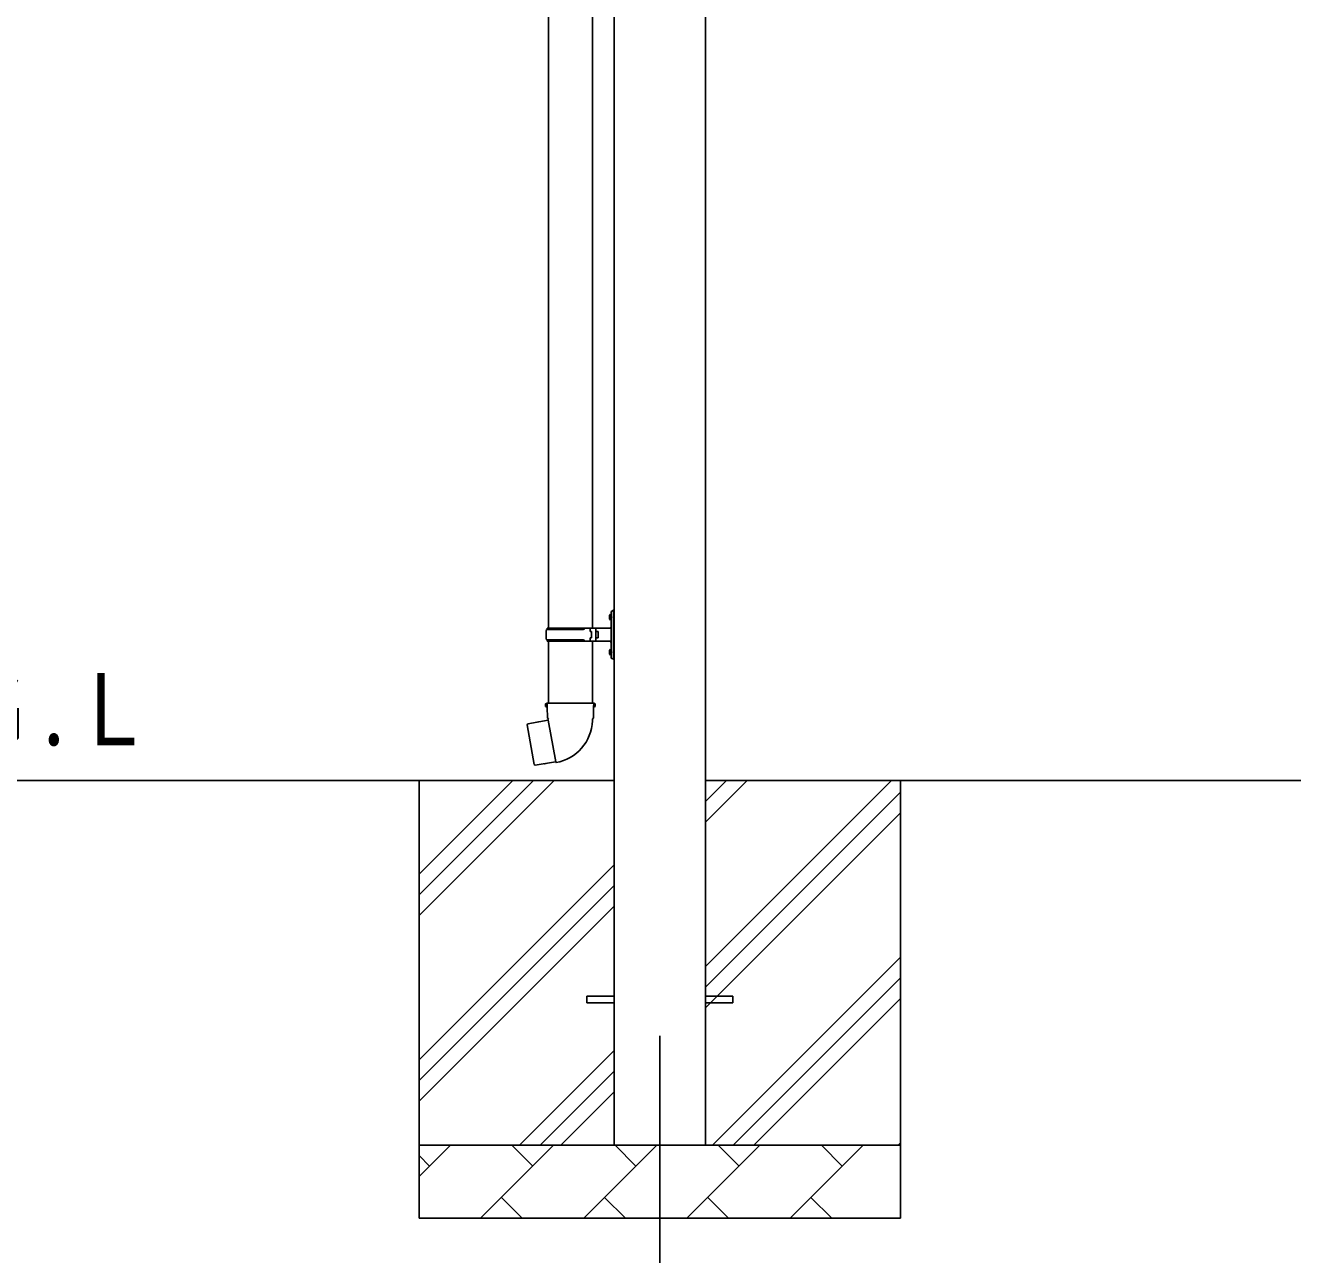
# Model space of a CAD drawing. Units: millimetres, scale not verified. Extents: x -12615 to 12615, y -8910 to 8910.
# Drawn here: x -3780 to -2043, y -5632 to -3947 of the extents above; entities that cross this region are included whole.
import ezdxf
from ezdxf.enums import TextEntityAlignment as Align

# ---------------------------------------------------------------- set-up
doc = ezdxf.new("R2010")
doc.units = ezdxf.units.MM
doc.header["$LTSCALE"] = 40
for name, color, linetype in [('0-3_YKK_12', 2, 'Continuous'), ('0-4_YKK_13', 4, 'Continuous'), ('0-5_YKK_A1', 4, 'Continuous')]:
    doc.layers.add(name, color=color, linetype=linetype)
doc.styles.add('ＭＳ ゴシック', font='')
doc.styles.get('ＭＳ ゴシック').set_extended_font_data('MS Gothic')

msp = doc.modelspace()

# ---------------------------------------------------------------- linework, layer by layer
at = {"layer": '0-3_YKK_12'}
msp.add_line((-2910.01, -5332.18), (-2910.01, -5832.18), dxfattribs=at)
at = {"layer": '0-4_YKK_13'}
for p, q in [((-3062.51, -3868.68), (-3062.51, -4773.18)), ((-3002.51, -3868.68), (-3002.51, -4773.18)), ((-2978.82, -4756.04), (-2976.77, -4757.03)), ((-2977.55, -4754.03), (-2976.91, -4754.03)), ((-2977.55, -4754.03), (-2977.55, -4762.33)), ((-2976.91, -4754.03), (-2976.91, -4762.33)), ((-2976.91, -4754.03), (-2976.51, -4754.43)), ((-2976.77, -4757.03), (-2976.16, -4758.18)), ((-2976.51, -4750.18), (-2973.51, -4748.68)), ((-2976.51, -4750.18), (-2976.51, -4782.18)), ((-2976.51, -4754.43), (-2976.51, -4761.93)), ((-2973.51, -4748.68), (-2973.51, -4782.18)), ((-2973.51, -4748.68), (-2972.51, -4748.68)), ((-2972.51, -4748.68), (-2972.51, -4782.18)), ((-3065.51, -4775.18), (-3015.18, -4775.18)), ((-3064.51, -4773.18), (-2978.51, -4773.18)), ((-3064.51, -4773.18), (-3064.51, -4775.18)), ((-3005.51, -4773.18), (-3005.51, -4777.68)), ((-2997.51, -4773.18), (-2997.51, -4782.18)), ((-2977.55, -4762.33), (-2976.91, -4762.33)), ((-2976.91, -4762.33), (-2976.51, -4761.93)), ((-3065.51, -4789.18), (-3015.18, -4789.18)), ((-3064.51, -4791.18), (-3064.51, -4789.18)), ((-3064.51, -4791.18), (-2978.51, -4791.18)), ((-3062.51, -4791.18), (-3062.51, -4876.11)), ((-3005.51, -4777.68), (-3003.51, -4777.68)), ((-3005.51, -4791.18), (-3005.51, -4786.68)), ((-3005.51, -4786.68), (-3003.51, -4786.68)), ((-3003.51, -4777.68), (-3003.51, -4782.18)), ((-3003.51, -4786.68), (-3003.51, -4782.18)), ((-3002.51, -4791.18), (-3002.51, -4876.11)), ((-2997.51, -4777.68), (-2994.51, -4777.68)), ((-2997.51, -4791.18), (-2997.51, -4782.18)), ((-2997.51, -4786.68), (-2994.51, -4786.68)), ((-2994.51, -4777.68), (-2994.51, -4782.18)), ((-2994.51, -4786.68), (-2994.51, -4782.18)), ((-2976.51, -4814.18), (-2976.51, -4782.18)), ((-2973.51, -4815.68), (-2973.51, -4782.18)), ((-2972.51, -4815.68), (-2972.51, -4782.18)), ((-2978.82, -4804.04), (-2976.77, -4805.03)), ((-2977.55, -4802.03), (-2976.91, -4802.03)), ((-2977.55, -4802.03), (-2977.55, -4810.33)), ((-2977.55, -4810.33), (-2976.91, -4810.33)), ((-2976.91, -4802.03), (-2976.91, -4810.33)), ((-2976.91, -4802.03), (-2976.51, -4802.43)), ((-2976.91, -4810.33), (-2976.51, -4809.93)), ((-2976.77, -4805.03), (-2976.16, -4806.18)), ((-2976.51, -4802.43), (-2976.51, -4809.93)), ((-2976.51, -4814.18), (-2973.51, -4815.68)), ((-2973.51, -4815.68), (-2972.51, -4815.68)), ((-3064.36, -4876.11), (-3066.51, -4876.89)), ((-3066.51, -4876.89), (-3066.51, -4880.51)), ((-3066.51, -4880.51), (-3064.27, -4881.33)), ((-3064.36, -4876.11), (-3032.51, -4876.11)), ((-3064.36, -4876.11), (-3064.27, -4881.33)), ((-3064.27, -4881.33), (-3064.01, -4896.11)), ((-3000.66, -4876.11), (-3032.51, -4876.11)), ((-2998.51, -4880.51), (-3000.75, -4881.33)), ((-3000.66, -4876.11), (-2998.51, -4876.89)), ((-2998.51, -4876.89), (-2998.51, -4880.51)), ((-3064.01, -4896.11), (-3062.66, -4898.11)), ((-3062.86, -4898.31), (-3062.86, -4899.02)), ((-3062.66, -4898.11), (-3062.69, -4898.12)), ((-3002.32, -4898.05), (-3002.4, -4900.21)), ((-3001.01, -4896.11), (-3002.32, -4898.05)), ((-3090.97, -4904.56), (-3091.78, -4905.73)), ((-3091.78, -4905.73), (-3082.16, -4960.29)), ((-3063.1, -4899.31), (-3090.97, -4904.56)), ((-3078.23, -4901.96), (-3078.44, -4902.2)), ((-3052.75, -4956.61), (-3062.88, -4899.13)), ((-3068.14, -4959.2), (-3068.42, -4959.05)), ((-3052.45, -4957.37), (-3052.69, -4956.71)), ((-3010.01, -5277.68), (-2972.51, -5277.68)), ((-3010.01, -5286.68), (-3010.01, -5277.68)), ((-2847.51, -5277.68), (-2810.01, -5277.68)), ((-2810.01, -5286.68), (-2810.01, -5277.68)), ((-3010.01, -5286.68), (-2972.51, -5286.68)), ((-2847.51, -5286.68), (-2810.01, -5286.68))]:
    msp.add_line(p, q, dxfattribs=at)
for points in [[(-2978.82, -4760.33), (-2976.77, -4759.33), (-2976.16, -4758.18)], [(-2978.82, -4808.33), (-2976.77, -4807.33), (-2976.16, -4806.18)], [(-3000.66, -4876.11), (-3000.75, -4881.33), (-3001.01, -4896.11)], [(-3075.99, -4901.74), (-3076.27, -4901.59), (-3078.23, -4901.96)], [(-3053.02, -4956.51), (-3081, -4961.11), (-3082.16, -4960.29)], [(-3065.95, -4958.64), (-3066.16, -4958.88), (-3068.14, -4959.2)]]:
    msp.add_lwpolyline(points, dxfattribs=at)
for centre, radius, start, end in [((-2973.22, -4758.18), 6, 136.21765, 223.78235), ((-3016.76, -4782.18), 49.25, 171.82876, 180.00002), ((-3015.18, -4773.18), 2, 270, 359.99998), ((-2978.51, -4771.18), 2, 270, 359.99998), ((-3016.76, -4782.18), 49.25, 180.00002, 188.17127), ((-3015.18, -4791.18), 2, 0.00005, 90.00004), ((-2978.51, -4793.18), 2, 0.00005, 90.00004), ((-2973.22, -4806.18), 6, 136.21765, 223.78235), ((-3062.66, -4898.31), 0.2, 100, 180), ((-3063.16, -4899.02), 0.3, 280.66842, 0), ((-3062.66, -4898.11), 60.3, 279.96938, 358), ((-3052.97, -4956.81), 0.3, 20, 99.33158), ((-3052.26, -4957.3), 0.2, 200, 279.96938)]:
    msp.add_arc(centre, radius, start, end, dxfattribs=at)
at = {"layer": '0-5_YKK_A1'}
for p, q in [((-2972.51, -2685.18), (-2972.51, -5482.18)), ((-2847.51, -5482.18), (-2847.51, -2685.18)), ((-2972.51, -4982.18), (-4020.67, -4982.18)), ((-3240.01, -4982.18), (-3240.01, -5582.18)), ((-3240.01, -5167.23), (-3054.96, -4982.18)), ((-3240.01, -5138.95), (-3083.25, -4982.18)), ((-3240.01, -5110.67), (-3111.53, -4982.18)), ((427.49, -4982.18), (-2847.51, -4982.18)), ((-2847.51, -5237.28), (-2592.41, -4982.18)), ((-2847.51, -5039.29), (-2790.4, -4982.18)), ((-2847.51, -5011.01), (-2818.69, -4982.18)), ((-2580.01, -4982.18), (-2580.01, -5582.18)), ((-2847.51, -5265.57), (-2580.01, -4998.07)), ((-2847.51, -5293.85), (-2580.01, -5026.35)), ((-3240.01, -5365.22), (-2972.51, -5097.72)), ((-3240.01, -5393.51), (-2972.51, -5126.01)), ((-3240.01, -5421.79), (-2972.51, -5154.29)), ((-2837.86, -5482.18), (-2580.01, -5224.34)), ((-2809.57, -5482.18), (-2580.01, -5252.62)), ((-2781.29, -5482.18), (-2580.01, -5280.91)), ((-3102.41, -5482.18), (-2972.51, -5352.28)), ((-3074.13, -5482.18), (-2972.51, -5380.57)), ((-3045.85, -5482.18), (-2972.51, -5408.85)), ((-3240.01, -5482.18), (-2580.01, -5482.18)), ((-3240.01, -5525.08), (-3197.12, -5482.18)), ((-3155.7, -5582.18), (-3055.7, -5482.18)), ((-3084.25, -5510.74), (-3112.81, -5482.18)), ((-3014.28, -5582.18), (-2914.28, -5482.18)), ((-2942.83, -5510.74), (-2971.38, -5482.18)), ((-2872.86, -5582.18), (-2772.86, -5482.18)), ((-2801.41, -5510.74), (-2829.96, -5482.18)), ((-2731.43, -5582.18), (-2631.43, -5482.18)), ((-2659.99, -5510.74), (-2688.54, -5482.18)), ((-2583.3, -5482.18), (-2580.01, -5478.9)), ((-3225.67, -5510.74), (-3240.01, -5496.4)), ((-3127.15, -5553.63), (-3098.59, -5582.18)), ((-2985.72, -5553.63), (-2957.17, -5582.18)), ((-2844.3, -5553.63), (-2815.75, -5582.18)), ((-2702.88, -5553.63), (-2674.33, -5582.18)), ((-2580.01, -5582.18), (-3240.01, -5582.18))]:
    msp.add_line(p, q, dxfattribs=at)

# ---------------------------------------------------------------- texts
at = {"layer": '0-5_YKK_A1', "style": 'ＭＳ ゴシック', "width": 0.8}
msp.add_text('Ｇ.Ｌ', height=98.97, dxfattribs=at).set_placement((-3875.63, -4963.52), align=Align.BOTTOM_LEFT)

doc.saveas('drawing.dxf')
